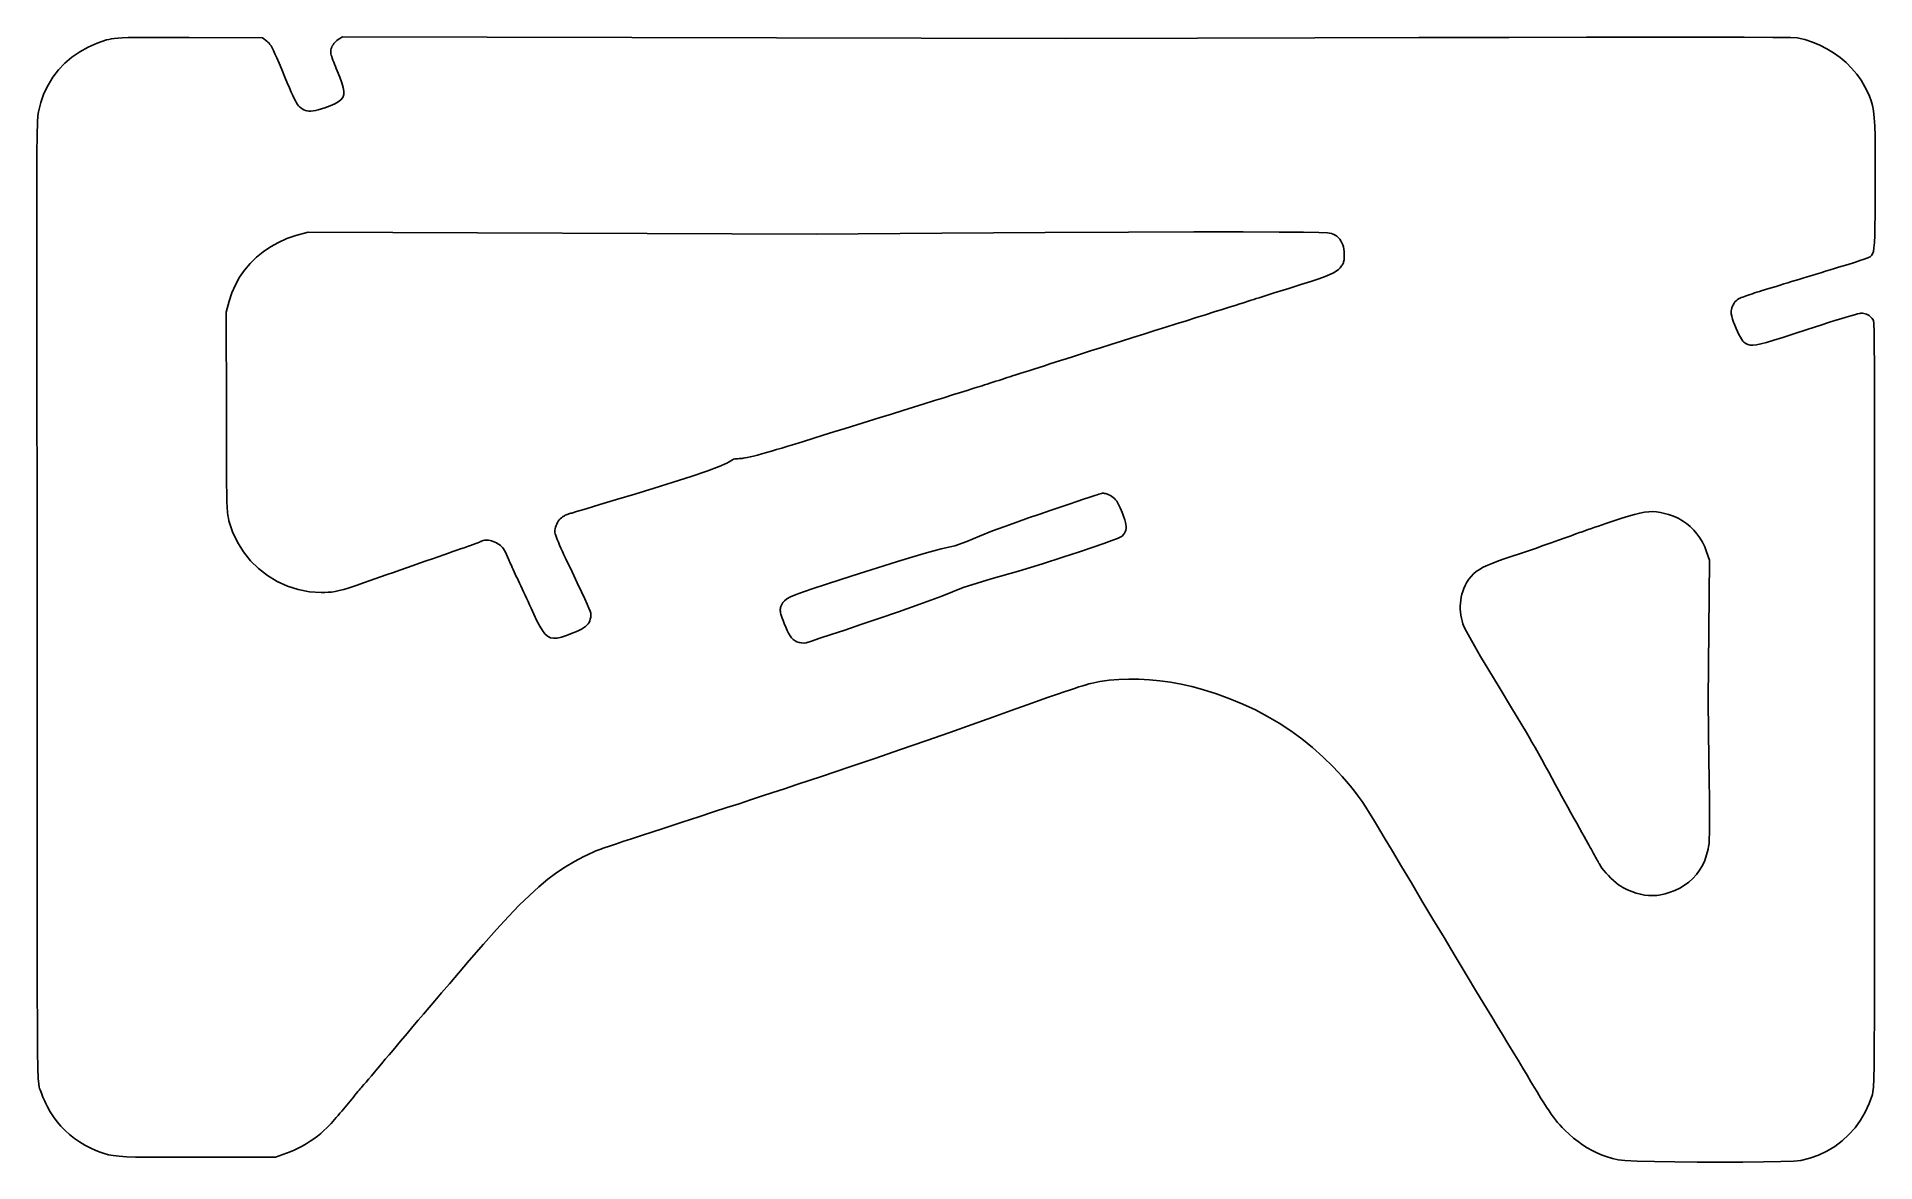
# Model space of a CAD drawing. Header units: millimetres. Extents: x 10.2 to 109.8, y 10.2 to 71.1.
import ezdxf

# ---------------------------------------------------------------- set-up
doc = ezdxf.new("R2010")
doc.units = ezdxf.units.MM
doc.layers.add('CUT', color=1, linetype='Continuous')

msp = doc.modelspace()

# ---------------------------------------------------------------- linework, layer by layer
at = {"layer": 'CUT'}
for points in [[(95.859, 10.283), (95.558, 10.358), (95.266, 10.447), (94.984, 10.549), (94.711, 10.664), (94.445, 10.794), (94.187, 10.939), (93.934, 11.099), (93.688, 11.274), (93.446, 11.465), (93.209, 11.673), (92.974, 11.897), (92.831, 12.042), (92.701, 12.179), (92.581, 12.313), (92.467, 12.449), (92.354, 12.595), (92.238, 12.754), (92.115, 12.934), (91.981, 13.14), (91.831, 13.379), (91.661, 13.654), (91.467, 13.974), (91.319, 14.22), (91.137, 14.52), (90.927, 14.868), (90.692, 15.256), (90.438, 15.678), (90.167, 16.125), (89.885, 16.591), (89.596, 17.07), (89.304, 17.552), (89.013, 18.033), (88.728, 18.503), (88.196, 19.384), (87.628, 20.327), (87.036, 21.311), (86.432, 22.318), (85.826, 23.327), (85.232, 24.32), (84.661, 25.277), (84.123, 26.178), (83.632, 27.005), (83.198, 27.737), (82.833, 28.355), (82.614, 28.723), (82.401, 29.066), (82.194, 29.387), (81.99, 29.69), (81.786, 29.977), (81.579, 30.253), (81.368, 30.519), (81.149, 30.781), (80.921, 31.04), (80.68, 31.3), (80.425, 31.565), (79.875, 32.102), (79.309, 32.605), (78.727, 33.075), (78.128, 33.514), (77.51, 33.922), (76.873, 34.299), (76.215, 34.646), (75.536, 34.965), (74.833, 35.255), (74.108, 35.517), (73.357, 35.753), (72.782, 35.908), (72.203, 36.038), (71.625, 36.144), (71.049, 36.224), (70.478, 36.28), (69.915, 36.31), (69.362, 36.316), (68.822, 36.296), (68.297, 36.251), (67.79, 36.179), (67.304, 36.082), (67.204, 36.056), (67.062, 36.015), (66.88, 35.96), (66.665, 35.892), (66.42, 35.814), (66.149, 35.725), (65.858, 35.628), (65.55, 35.523), (65.229, 35.412), (64.901, 35.296), (64.568, 35.177), (63.858, 34.92), (62.995, 34.61), (61.998, 34.252), (60.882, 33.854), (59.665, 33.424), (58.368, 32.971), (57.011, 32.502), (55.615, 32.024), (54.2, 31.544), (52.787, 31.069), (51.396, 30.606), (50.716, 30.381), (50.084, 30.171), (49.479, 29.972), (48.878, 29.774), (48.26, 29.571), (47.604, 29.356), (46.886, 29.121), (46.087, 28.86), (45.183, 28.565), (44.154, 28.23), (42.976, 27.847), (42.436, 27.671), (41.973, 27.519), (41.579, 27.388), (41.245, 27.275), (40.962, 27.177), (40.722, 27.089), (40.516, 27.01), (40.335, 26.936), (40.17, 26.864), (40.013, 26.791), (39.854, 26.713), (39.351, 26.446), (38.867, 26.158), (38.39, 25.84), (37.912, 25.481), (37.422, 25.074), (36.909, 24.608), (36.364, 24.074), (35.776, 23.463), (35.136, 22.766), (34.432, 21.973), (33.655, 21.076), (33.072, 20.395), (32.579, 19.819), (32.159, 19.328), (31.797, 18.904), (31.476, 18.529), (31.182, 18.182), (30.896, 17.847), (30.604, 17.502), (30.29, 17.131), (29.937, 16.714), (29.53, 16.232), (29.317, 15.98), (29.107, 15.731), (28.903, 15.49), (28.707, 15.259), (28.523, 15.041), (28.353, 14.84), (28.199, 14.658), (28.065, 14.5), (27.953, 14.368), (27.865, 14.265), (27.806, 14.195), (27.755, 14.136), (27.695, 14.064), (27.626, 13.982), (27.549, 13.891), (27.467, 13.792), (27.381, 13.688), (27.292, 13.58), (27.201, 13.47), (27.109, 13.359), (27.019, 13.249), (26.931, 13.141), (26.842, 13.033), (26.748, 12.921), (26.651, 12.807), (26.552, 12.692), (26.453, 12.578), (26.356, 12.466), (26.261, 12.36), (26.171, 12.26), (26.087, 12.169), (26.011, 12.087), (25.943, 12.017), (25.79, 11.87), (25.619, 11.722), (25.435, 11.575), (25.238, 11.431), (25.033, 11.292), (24.821, 11.159), (24.605, 11.034), (24.388, 10.918), (24.171, 10.813), (23.958, 10.72), (23.751, 10.642), (23.167, 10.438), (19.011, 10.426), (17.891, 10.424), (16.962, 10.424), (16.201, 10.429), (15.586, 10.439), (15.093, 10.456), (14.7, 10.482), (14.384, 10.518), (14.123, 10.565), (13.894, 10.626), (13.675, 10.701), (13.442, 10.792), (13.132, 10.929), (12.833, 11.084), (12.547, 11.257), (12.274, 11.446), (12.016, 11.651), (11.772, 11.87), (11.545, 12.104), (11.335, 12.351), (11.143, 12.611), (10.97, 12.882), (10.816, 13.163), (10.768, 13.263), (10.719, 13.367), (10.67, 13.473), (10.622, 13.581), (10.576, 13.689), (10.532, 13.794), (10.491, 13.895), (10.454, 13.991), (10.422, 14.08), (10.394, 14.159), (10.373, 14.228), (10.344, 14.38), (10.32, 14.686), (10.301, 15.244), (10.287, 16.153), (10.276, 17.51), (10.269, 19.413), (10.264, 21.962), (10.262, 25.253), (10.261, 29.385), (10.26, 34.455), (10.257, 40.562), (10.252, 46.457), (10.246, 51.398), (10.241, 55.47), (10.239, 58.759), (10.239, 61.35), (10.243, 63.329), (10.251, 64.78), (10.263, 65.791), (10.279, 66.445), (10.3, 66.83), (10.325, 67.031), (10.452, 67.539), (10.627, 68.021), (10.848, 68.477), (11.111, 68.904), (11.417, 69.3), (11.761, 69.664), (12.144, 69.992), (12.563, 70.284), (13.015, 70.537), (13.5, 70.75), (14.015, 70.92), (14.145, 70.954), (14.277, 70.983), (14.43, 71.005), (14.621, 71.023), (14.867, 71.037), (15.186, 71.046), (15.596, 71.052), (16.114, 71.056), (16.759, 71.057), (17.546, 71.056), (18.495, 71.053), (22.46, 71.043), (22.697, 70.849), (22.758, 70.797), (22.813, 70.742), (22.866, 70.678), (22.921, 70.596), (22.982, 70.489), (23.052, 70.35), (23.135, 70.172), (23.234, 69.946), (23.354, 69.666), (23.499, 69.324), (23.671, 68.913), (23.803, 68.599), (23.918, 68.33), (24.018, 68.101), (24.105, 67.908), (24.181, 67.748), (24.248, 67.617), (24.308, 67.511), (24.363, 67.426), (24.415, 67.358), (24.466, 67.304), (24.518, 67.259), (24.605, 67.196), (24.693, 67.145), (24.782, 67.106), (24.876, 67.08), (24.975, 67.067), (25.084, 67.066), (25.203, 67.077), (25.334, 67.101), (25.481, 67.137), (25.646, 67.186), (25.829, 67.247), (26.128, 67.355), (26.372, 67.46), (26.566, 67.568), (26.709, 67.684), (26.806, 67.814), (26.857, 67.966), (26.865, 68.144), (26.831, 68.356), (26.759, 68.606), (26.649, 68.902), (26.505, 69.249), (26.453, 69.371), (26.404, 69.491), (26.357, 69.609), (26.314, 69.722), (26.275, 69.828), (26.24, 69.927), (26.211, 70.017), (26.187, 70.096), (26.169, 70.162), (26.158, 70.214), (26.154, 70.25), (26.158, 70.323), (26.169, 70.394), (26.186, 70.464), (26.21, 70.532), (26.241, 70.597), (26.279, 70.66), (26.322, 70.721), (26.373, 70.78), (26.429, 70.835), (26.492, 70.888), (26.562, 70.938), (26.794, 71.094), (65.954, 71.005), (73.076, 71.015), (79.437, 71.031), (85.058, 71.046), (89.955, 71.058), (94.147, 71.065), (97.651, 71.069), (100.487, 71.068), (102.675, 71.065), (104.235, 71.058), (105.188, 71.048), (105.553, 71.035), (105.966, 70.941), (106.373, 70.81), (106.77, 70.646), (107.154, 70.45), (107.522, 70.224), (107.872, 69.972), (108.199, 69.695), (108.5, 69.395), (108.773, 69.076), (109.014, 68.738), (109.22, 68.386), (109.358, 68.116), (109.471, 67.872), (109.562, 67.632), (109.633, 67.374), (109.687, 67.076), (109.725, 66.714), (109.751, 66.268), (109.767, 65.714), (109.774, 65.031), (109.776, 64.197), (109.775, 63.188), (109.773, 62.236), (109.769, 61.454), (109.763, 60.825), (109.752, 60.329), (109.734, 59.951), (109.709, 59.671), (109.675, 59.473), (109.629, 59.338), (109.571, 59.249), (109.499, 59.188), (109.411, 59.137), (109.376, 59.122), (109.315, 59.099), (109.231, 59.069), (109.126, 59.033), (109.002, 58.991), (108.861, 58.945), (108.706, 58.896), (108.539, 58.843), (108.362, 58.787), (108.178, 58.73), (107.988, 58.672), (107.786, 58.611), (107.566, 58.544), (107.332, 58.473), (107.088, 58.399), (106.838, 58.322), (106.587, 58.246), (106.338, 58.17), (106.095, 58.096), (105.862, 58.025), (105.643, 57.958), (105.443, 57.896), (105.248, 57.837), (105.044, 57.774), (104.835, 57.71), (104.624, 57.646), (104.415, 57.582), (104.21, 57.519), (104.013, 57.458), (103.827, 57.402), (103.655, 57.349), (103.502, 57.302), (103.369, 57.261), (103.248, 57.223), (103.128, 57.185), (103.011, 57.146), (102.898, 57.108), (102.792, 57.071), (102.693, 57.035), (102.603, 57.002), (102.524, 56.971), (102.458, 56.944), (102.405, 56.92), (102.368, 56.9), (102.302, 56.855), (102.239, 56.799), (102.182, 56.735), (102.13, 56.663), (102.084, 56.586), (102.046, 56.504), (102.015, 56.42), (101.992, 56.335), (101.978, 56.251), (101.975, 56.168), (101.981, 56.09), (102.009, 55.96), (102.052, 55.81), (102.107, 55.646), (102.172, 55.474), (102.244, 55.3), (102.319, 55.131), (102.397, 54.972), (102.473, 54.829), (102.545, 54.71), (102.611, 54.618), (102.667, 54.562), (102.773, 54.489), (102.88, 54.436), (103.001, 54.403), (103.149, 54.395), (103.339, 54.414), (103.583, 54.462), (103.895, 54.543), (104.289, 54.659), (104.779, 54.812), (105.377, 55.005), (106.098, 55.242), (106.496, 55.373), (106.882, 55.497), (107.249, 55.615), (107.595, 55.724), (107.913, 55.823), (108.199, 55.911), (108.45, 55.985), (108.66, 56.046), (108.824, 56.091), (108.938, 56.119), (108.999, 56.129), (109.079, 56.125), (109.159, 56.113), (109.237, 56.093), (109.311, 56.067), (109.383, 56.034), (109.449, 55.995), (109.51, 55.951), (109.565, 55.902), (109.613, 55.849), (109.652, 55.791), (109.683, 55.731), (109.698, 55.561), (109.711, 55.117), (109.721, 54.374), (109.729, 53.31), (109.734, 51.902), (109.737, 50.124), (109.739, 47.956), (109.739, 45.372), (109.738, 42.35), (109.737, 38.866), (109.736, 34.896), (109.736, 30.022), (109.736, 25.976), (109.736, 22.678), (109.735, 20.052), (109.731, 18.017), (109.723, 16.496), (109.712, 15.408), (109.698, 14.677), (109.678, 14.221), (109.655, 13.962), (109.626, 13.821), (109.456, 13.335), (109.24, 12.872), (108.982, 12.436), (108.683, 12.029), (108.349, 11.655), (107.98, 11.316), (107.582, 11.016), (107.156, 10.756), (106.706, 10.54), (106.235, 10.371), (105.746, 10.251), (105.363, 10.217), (104.665, 10.191), (103.723, 10.172), (102.608, 10.162), (101.389, 10.158), (100.138, 10.162), (98.925, 10.173), (97.821, 10.191), (96.894, 10.216), (96.217, 10.246), (95.859, 10.283)], [(39.232, 38.802), (39.421, 38.879), (39.584, 38.952), (39.724, 39.021), (39.842, 39.09), (39.941, 39.158), (40.022, 39.229), (40.087, 39.304), (40.139, 39.384), (40.179, 39.471), (40.209, 39.567), (40.231, 39.673), (40.24, 39.736), (40.241, 39.801), (40.228, 39.883), (40.194, 39.996), (40.134, 40.155), (40.041, 40.374), (39.909, 40.667), (39.733, 41.049), (39.505, 41.533), (39.22, 42.133), (38.871, 42.863), (38.782, 43.051), (38.698, 43.234), (38.619, 43.408), (38.546, 43.573), (38.481, 43.726), (38.423, 43.866), (38.374, 43.991), (38.335, 44.098), (38.306, 44.187), (38.288, 44.253), (38.282, 44.297), (38.287, 44.376), (38.301, 44.458), (38.323, 44.541), (38.352, 44.625), (38.388, 44.707), (38.43, 44.788), (38.477, 44.864), (38.528, 44.935), (38.583, 44.999), (38.64, 45.056), (38.7, 45.103), (38.731, 45.122), (38.767, 45.143), (38.808, 45.164), (38.853, 45.185), (38.9, 45.205), (38.95, 45.226), (39.001, 45.245), (39.053, 45.264), (39.104, 45.281), (39.155, 45.296), (39.203, 45.309), (39.466, 45.383), (39.993, 45.539), (40.731, 45.761), (41.625, 46.033), (42.621, 46.337), (43.664, 46.659), (44.699, 46.982), (45.671, 47.293), (46.523, 47.578), (47.191, 47.825), (47.609, 48.016), (47.721, 48.079), (47.818, 48.139), (47.899, 48.189), (47.967, 48.223), (48.035, 48.239), (48.11, 48.244), (48.189, 48.247), (48.267, 48.252), (48.338, 48.258), (48.396, 48.264), (48.439, 48.269), (48.493, 48.276), (48.583, 48.291), (48.708, 48.314), (48.866, 48.348), (49.052, 48.393), (49.263, 48.447), (49.496, 48.51), (49.746, 48.581), (50.011, 48.658), (50.287, 48.739), (50.57, 48.825), (50.894, 48.924), (51.29, 49.045), (51.748, 49.186), (52.258, 49.344), (52.812, 49.516), (53.4, 49.698), (54.012, 49.889), (54.639, 50.084), (55.272, 50.281), (55.902, 50.477), (56.518, 50.669), (57.122, 50.857), (57.715, 51.042), (58.288, 51.221), (58.836, 51.392), (59.35, 51.553), (59.823, 51.7), (60.246, 51.833), (60.614, 51.948), (60.917, 52.044), (61.149, 52.117), (61.302, 52.166), (61.42, 52.203), (61.552, 52.245), (61.694, 52.291), (61.845, 52.339), (62.002, 52.389), (62.162, 52.44), (62.322, 52.492), (62.481, 52.542), (62.635, 52.591), (62.782, 52.638), (62.92, 52.682), (63.069, 52.73), (63.252, 52.789), (63.463, 52.856), (63.699, 52.932), (63.954, 53.014), (64.225, 53.101), (64.508, 53.191), (64.797, 53.284), (65.089, 53.378), (65.379, 53.471), (65.663, 53.562), (65.979, 53.663), (66.363, 53.786), (66.805, 53.926), (67.296, 54.082), (67.827, 54.251), (68.39, 54.429), (68.975, 54.614), (69.574, 54.804), (70.177, 54.994), (70.775, 55.183), (71.36, 55.367), (71.93, 55.546), (72.485, 55.721), (73.018, 55.889), (73.523, 56.048), (73.993, 56.196), (74.42, 56.331), (74.798, 56.451), (75.121, 56.553), (75.381, 56.636), (75.571, 56.697), (75.686, 56.733), (75.77, 56.761), (75.872, 56.794), (75.991, 56.832), (76.124, 56.874), (76.268, 56.92), (76.421, 56.968), (76.58, 57.019), (76.743, 57.07), (76.908, 57.122), (77.072, 57.173), (77.233, 57.224), (78.021, 57.47), (78.677, 57.678), (79.214, 57.851), (79.646, 57.997), (79.987, 58.12), (80.25, 58.225), (80.45, 58.319), (80.599, 58.407), (80.712, 58.494), (80.803, 58.587), (80.884, 58.689), (80.914, 58.731), (80.939, 58.773), (80.961, 58.816), (80.979, 58.862), (80.994, 58.911), (81.006, 58.964), (81.015, 59.022), (81.022, 59.086), (81.026, 59.157), (81.028, 59.237), (81.028, 59.325), (81.022, 59.466), (81.006, 59.599), (80.982, 59.723), (80.947, 59.838), (80.903, 59.945), (80.85, 60.044), (80.786, 60.134), (80.713, 60.216), (80.63, 60.29), (80.537, 60.356), (80.434, 60.415), (80.339, 60.448), (80.122, 60.476), (79.657, 60.497), (78.824, 60.512), (77.499, 60.522), (75.56, 60.526), (72.884, 60.524), (69.35, 60.514), (64.84, 60.494), (59.241, 60.457), (52.463, 60.406), (24.929, 60.523), (24.261, 60.328), (23.781, 60.165), (23.326, 59.964), (22.898, 59.727), (22.498, 59.456), (22.128, 59.154), (21.791, 58.821), (21.488, 58.46), (21.222, 58.073), (20.994, 57.662), (20.806, 57.229), (20.661, 56.776), (20.5, 56.176), (20.509, 50.801), (20.51, 49.523), (20.511, 48.461), (20.513, 47.594), (20.517, 46.896), (20.524, 46.348), (20.533, 45.924), (20.546, 45.603), (20.564, 45.363), (20.585, 45.179), (20.612, 45.03), (20.645, 44.893), (20.84, 44.293), (21.103, 43.729), (21.429, 43.205), (21.813, 42.726), (22.248, 42.297), (22.73, 41.922), (23.252, 41.605), (23.808, 41.351), (24.394, 41.163), (25.003, 41.048), (25.63, 41.008), (25.838, 41.009), (26.024, 41.016), (26.203, 41.031), (26.392, 41.06), (26.604, 41.106), (26.855, 41.174), (27.159, 41.267), (27.533, 41.39), (27.99, 41.546), (28.546, 41.74), (29.216, 41.975), (29.547, 42.092), (29.894, 42.213), (30.25, 42.338), (30.61, 42.464), (30.968, 42.59), (31.319, 42.713), (31.657, 42.831), (31.976, 42.942), (32.272, 43.045), (32.537, 43.138), (32.768, 43.218), (32.976, 43.29), (33.178, 43.361), (33.371, 43.429), (33.552, 43.493), (33.72, 43.554), (33.871, 43.608), (34.003, 43.657), (34.114, 43.699), (34.202, 43.733), (34.263, 43.758), (34.297, 43.773), (34.353, 43.8), (34.414, 43.82), (34.48, 43.832), (34.549, 43.838), (34.622, 43.837), (34.698, 43.83), (34.778, 43.815), (34.86, 43.794), (34.945, 43.766), (35.032, 43.731), (35.121, 43.689), (35.202, 43.647), (35.273, 43.603), (35.338, 43.556), (35.396, 43.503), (35.452, 43.442), (35.505, 43.371), (35.557, 43.287), (35.611, 43.187), (35.668, 43.071), (35.73, 42.935), (35.798, 42.776), (35.824, 42.717), (35.856, 42.643), (35.894, 42.557), (35.938, 42.46), (35.986, 42.355), (36.037, 42.242), (36.091, 42.124), (36.146, 42.003), (36.203, 41.88), (36.26, 41.757), (36.316, 41.637), (36.376, 41.509), (36.443, 41.365), (36.515, 41.209), (36.593, 41.042), (36.673, 40.869), (36.755, 40.691), (36.838, 40.512), (36.92, 40.334), (36.999, 40.161), (37.076, 39.994), (37.148, 39.837), (37.317, 39.476), (37.47, 39.178), (37.612, 38.941), (37.75, 38.761), (37.893, 38.634), (38.047, 38.558), (38.219, 38.528), (38.417, 38.541), (38.647, 38.593), (38.916, 38.681), (39.232, 38.802)], [(60.398, 41.281), (61.92, 41.754), (63.394, 42.167), (64.688, 42.564), (65.786, 42.916), (66.697, 43.215), (67.435, 43.463), (68.013, 43.663), (68.446, 43.818), (68.748, 43.934), (68.932, 44.014), (69.013, 44.063), (69.08, 44.139), (69.133, 44.217), (69.174, 44.298), (69.201, 44.383), (69.216, 44.474), (69.218, 44.574), (69.207, 44.683), (69.182, 44.803), (69.146, 44.936), (69.096, 45.085), (69.034, 45.249), (68.959, 45.434), (68.891, 45.594), (68.828, 45.731), (68.768, 45.847), (68.709, 45.945), (68.65, 46.027), (68.588, 46.096), (68.522, 46.155), (68.45, 46.206), (68.371, 46.25), (68.282, 46.292), (68.212, 46.322), (68.152, 46.346), (68.099, 46.363), (68.049, 46.374), (68, 46.379), (67.947, 46.376), (67.888, 46.367), (67.82, 46.352), (67.739, 46.328), (67.642, 46.298), (67.525, 46.261), (67.408, 46.222), (67.201, 46.153), (66.914, 46.057), (66.554, 45.935), (66.128, 45.792), (65.645, 45.628), (65.113, 45.447), (64.539, 45.25), (63.932, 45.04), (63.3, 44.819), (62.653, 44.587), (61.978, 44.336), (61.274, 44.056), (60.593, 43.762), (59.951, 43.537), (59.213, 43.363), (58.413, 43.153), (57.611, 42.92), (56.832, 42.683), (56.093, 42.452), (55.407, 42.235), (54.788, 42.037), (53.772, 41.711), (52.939, 41.441), (52.27, 41.218), (51.746, 41.037), (51.348, 40.889), (51.056, 40.765), (50.851, 40.659), (50.715, 40.562), (50.628, 40.467), (50.572, 40.364), (50.526, 40.246), (50.509, 40.194), (50.497, 40.144), (50.491, 40.093), (50.491, 40.038), (50.497, 39.977), (50.511, 39.908), (50.532, 39.827), (50.562, 39.732), (50.6, 39.62), (50.647, 39.488), (50.705, 39.334), (50.786, 39.128), (50.865, 38.949), (50.943, 38.795), (51.024, 38.664), (51.107, 38.555), (51.196, 38.466), (51.292, 38.395), (51.396, 38.34), (51.511, 38.299), (51.638, 38.272), (51.778, 38.255), (51.888, 38.286), (52.178, 38.377), (52.634, 38.525), (53.242, 38.726), (53.987, 38.973), (54.856, 39.265), (55.833, 39.597), (56.902, 39.966), (58.046, 40.371), (59.233, 40.814), (60.398, 41.281)], [(98.621, 24.755), (98.922, 24.869), (99.201, 25.003), (99.458, 25.156), (99.693, 25.33), (99.906, 25.523), (100.098, 25.737), (100.267, 25.97), (100.416, 26.225), (100.543, 26.5), (100.648, 26.796), (100.733, 27.112), (100.757, 27.245), (100.777, 27.419), (100.792, 27.663), (100.801, 28.001), (100.805, 28.461), (100.804, 29.069), (100.797, 29.85), (100.784, 30.828), (100.766, 32.027), (100.746, 33.468), (100.734, 35.175), (100.804, 42.758), (100.648, 43.205), (100.542, 43.474), (100.419, 43.728), (100.279, 43.965), (100.122, 44.185), (99.948, 44.389), (99.759, 44.574), (99.554, 44.742), (99.334, 44.892), (99.099, 45.022), (98.851, 45.134), (98.588, 45.226), (98.36, 45.291), (98.146, 45.339), (97.939, 45.37), (97.732, 45.382), (97.516, 45.376), (97.285, 45.349), (97.03, 45.301), (96.744, 45.232), (96.419, 45.139), (96.048, 45.023), (95.624, 44.883), (95.411, 44.812), (95.199, 44.74), (94.99, 44.67), (94.787, 44.6), (94.592, 44.534), (94.41, 44.471), (94.241, 44.413), (94.091, 44.361), (93.96, 44.315), (93.853, 44.278), (93.773, 44.248), (93.572, 44.175), (93.306, 44.078), (92.986, 43.963), (92.621, 43.834), (92.224, 43.693), (91.805, 43.546), (91.374, 43.396), (90.942, 43.247), (90.52, 43.102), (90.118, 42.965), (89.748, 42.84), (89.386, 42.714), (89.069, 42.596), (88.794, 42.482), (88.556, 42.37), (88.352, 42.256), (88.176, 42.137), (88.024, 42.011), (87.893, 41.875), (87.777, 41.726), (87.673, 41.56), (87.577, 41.376), (87.508, 41.222), (87.449, 41.067), (87.4, 40.911), (87.361, 40.753), (87.332, 40.594), (87.314, 40.433), (87.305, 40.271), (87.306, 40.108), (87.318, 39.943), (87.34, 39.777), (87.371, 39.61), (87.406, 39.467), (87.453, 39.316), (87.529, 39.133), (87.647, 38.889), (87.824, 38.56), (88.073, 38.118), (88.411, 37.54), (88.851, 36.801), (89.407, 35.88), (90.089, 34.759), (90.891, 33.42), (91.033, 33.176), (91.19, 32.904), (91.359, 32.607), (91.537, 32.29), (91.722, 31.959), (91.91, 31.618), (92.099, 31.273), (92.287, 30.929), (92.47, 30.593), (92.646, 30.27), (92.812, 29.967), (92.973, 29.672), (93.136, 29.376), (93.299, 29.081), (93.458, 28.792), (93.612, 28.514), (93.758, 28.251), (93.894, 28.006), (94.017, 27.786), (94.125, 27.593), (94.216, 27.432), (94.286, 27.307), (94.346, 27.2), (94.406, 27.092), (94.466, 26.985), (94.525, 26.879), (94.581, 26.777), (94.635, 26.68), (94.684, 26.59), (94.729, 26.508), (94.769, 26.435), (94.801, 26.374), (94.827, 26.325), (94.893, 26.212), (94.981, 26.086), (95.086, 25.952), (95.205, 25.813), (95.334, 25.674), (95.469, 25.537), (95.607, 25.407), (95.743, 25.288), (95.874, 25.184), (95.996, 25.097), (96.105, 25.033), (96.356, 24.912), (96.598, 24.811), (96.833, 24.729), (97.063, 24.667), (97.287, 24.623), (97.509, 24.599), (97.729, 24.593), (97.949, 24.606), (98.17, 24.638), (98.394, 24.687), (98.621, 24.755)]]:
    msp.add_lwpolyline(points, close=True, dxfattribs=at)

doc.saveas('drawing.dxf')
